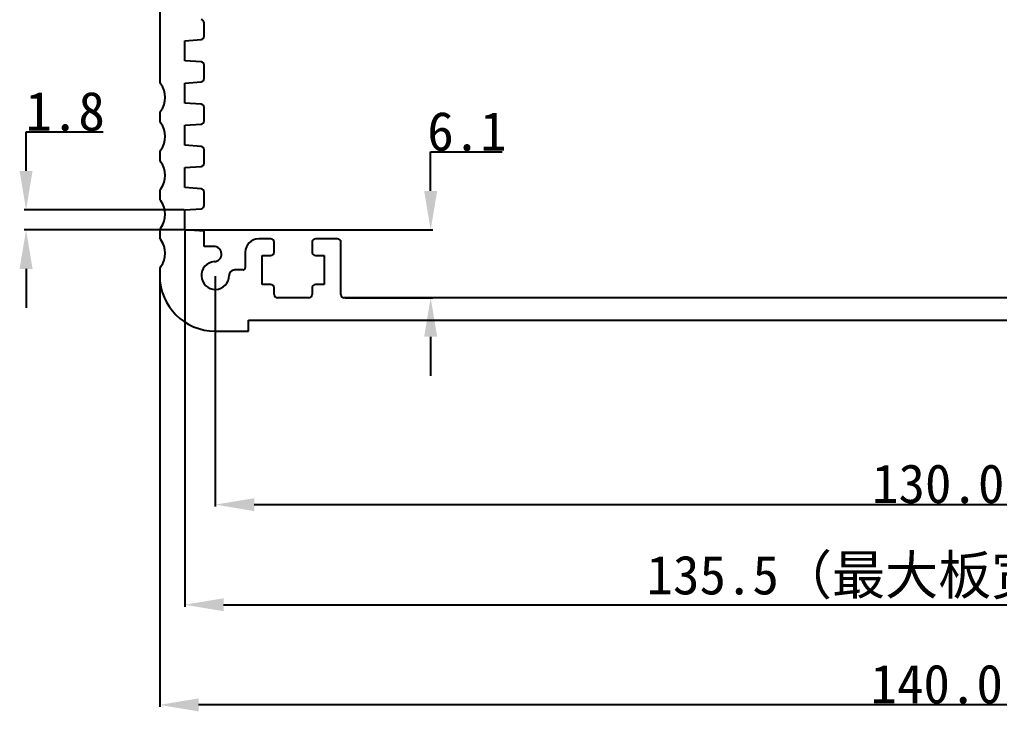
# Model space of a CAD drawing. Header units: inches. Extents: x 1053 to 1229, y 96 to 230.
# Drawn here: x 1052.8 to 1140.9, y 96.4 to 158.6 of the extents above; entities that cross this region are included whole.
import ezdxf

# ---------------------------------------------------------------- set-up
doc = ezdxf.new("R2010")
doc.units = ezdxf.units.IN
doc.header["$MEASUREMENT"] = 0
doc.layers.get('Defpoints').update_dxf_attribs({"color": 3, "lineweight": 5})
for name, color, linetype, lineweight in [('壳体层', 7, 'Continuous', 30), ('标注层', 7, 'Continuous', 5), ('槽宽标注', 30, 'Continuous', 5)]:
    doc.layers.add(name, color=color, linetype=linetype, lineweight=lineweight)
doc.styles.get("Standard").update_dxf_attribs({"font": 'simhei.ttf'})
doc.dimstyles.get("Standard").update_dxf_attribs({"dimtxt": 2.5, "dimasz": 2.5, "dimexe": 0.18, "dimexo": 0.0625, "dimgap": 0.09, "dimtad": 1, "dimtoh": 1, "dimdec": 1, "dimzin": 0, "dimdsep": 46, "dimtxsty": 'Standard', "dimcen": 0.09, "dimadec": 0, "dimazin": 0, "dimtfac": 1, "dimtdec": 1, "dimtofl": 0, "dimtmove": 0, "dimatfit": 3, "dimfxl": 1, "dimtolj": 1, "dimtzin": 0, "dimarcsym": 0})

# ---------------------------------------------------------------- blocks, each defined once
blk = doc.blocks.new('*D50')
at = {"layer": 'Defpoints', "color": 0, "transparency": 16777216}
for p in [(1070.438, 135.604), (1200.438, 135.604), (1200.438, 115.018)]:
    blk.add_point(p, dxfattribs=at)
at = {"layer": '标注层', "color": 0, "lineweight": -2, "transparency": 16777216}
for p, q in [((1070.438, 135.541), (1070.438, 114.838)), ((1200.438, 135.541), (1200.438, 114.838)), ((1073.938, 115.018), (1196.938, 115.018))]:
    blk.add_line(p, q, dxfattribs=at)
at = {"layer": '标注层', "color": 0, "transparency": 16777216}
for points in [[(1073.938, 115.601), (1073.938, 114.435), (1070.438, 115.018)], [(1196.938, 115.601), (1196.938, 114.435), (1200.438, 115.018)]]:
    blk.add_solid(points, dxfattribs=at)
at = {"layer": '标注层', "color": 0, "lineweight": 25, "transparency": 16777216, "insert": (1135.438, 116.878), "char_height": 3.5, "attachment_point": 5}
blk.add_mtext('\\A1;130.0', dxfattribs=at)
blk = doc.blocks.new('*D51')
at = {"layer": 'Defpoints', "color": 0, "transparency": 16777216}
for p in [(1067.688, 139.704), (1203.188, 139.704), (1203.188, 106.018)]:
    blk.add_point(p, dxfattribs=at)
at = {"layer": '槽宽标注', "color": 0, "lineweight": -2, "transparency": 16777216}
for p, q in [((1067.688, 139.641), (1067.688, 105.838)), ((1203.188, 139.641), (1203.188, 105.838)), ((1071.188, 106.018), (1199.688, 106.018))]:
    blk.add_line(p, q, dxfattribs=at)
at = {"layer": '槽宽标注', "color": 0, "transparency": 16777216}
for points in [[(1071.188, 106.601), (1071.188, 105.435), (1067.688, 106.018)], [(1199.688, 106.601), (1199.688, 105.435), (1203.188, 106.018)]]:
    blk.add_solid(points, dxfattribs=at)
at = {"layer": '槽宽标注', "color": 0, "lineweight": 25, "transparency": 16777216, "insert": (1135.438, 108.468), "char_height": 3.5, "attachment_point": 5}
blk.add_mtext('\\A1;135.5（最大板宽134.9）', dxfattribs=at)
blk = doc.blocks.new('*D52')
at = {"layer": 'Defpoints', "color": 0, "transparency": 16777216}
for p in [(1065.438, 135.854), (1205.438, 135.604), (1065.438, 97.018)]:
    blk.add_point(p, dxfattribs=at)
at = {"layer": '标注层', "color": 0, "lineweight": -2, "transparency": 16777216}
for p, q in [((1065.438, 135.791), (1065.438, 96.838)), ((1205.438, 135.541), (1205.438, 96.838)), ((1201.938, 97.018), (1068.938, 97.018))]:
    blk.add_line(p, q, dxfattribs=at)
at = {"layer": '标注层', "color": 0, "transparency": 16777216}
for points in [[(1068.938, 97.601), (1068.938, 96.435), (1065.438, 97.018)], [(1201.938, 97.601), (1201.938, 96.435), (1205.438, 97.018)]]:
    blk.add_solid(points, dxfattribs=at)
at = {"layer": '标注层', "color": 0, "lineweight": 25, "transparency": 16777216, "insert": (1135.301, 98.878), "char_height": 3.5, "attachment_point": 5}
blk.add_mtext('\\A1;140.0', dxfattribs=at)
blk = doc.blocks.new('*D53')
at = {"layer": 'Defpoints', "color": 0, "transparency": 16777216}
for p in [(1053.425, 141.504), (1067.688, 141.504), (1067.688, 139.704)]:
    blk.add_point(p, dxfattribs=at)
at = {"layer": '标注层', "color": 0, "lineweight": -2, "transparency": 16777216}
for p, q in [((1053.425, 145.004), (1053.425, 148.504)), ((1053.425, 148.504), (1060.358, 148.504)), ((1067.626, 141.504), (1053.245, 141.504)), ((1067.626, 139.704), (1053.245, 139.704)), ((1053.425, 136.204), (1053.425, 132.704))]:
    blk.add_line(p, q, dxfattribs=at)
at = {"layer": '标注层', "color": 0, "transparency": 16777216}
for points in [[(1052.842, 145.004), (1054.009, 145.004), (1053.425, 141.504)], [(1052.842, 136.204), (1054.009, 136.204), (1053.425, 139.704)]]:
    blk.add_solid(points, dxfattribs=at)
at = {"layer": '标注层', "color": 0, "lineweight": 25, "transparency": 16777216, "insert": (1056.937, 150.344), "char_height": 3.5, "attachment_point": 5}
blk.add_mtext('\\A1;1.8', dxfattribs=at)
blk = doc.blocks.new('*D57')
at = {"layer": 'Defpoints', "color": 0, "transparency": 16777216}
for p in [(1067.688, 139.704), (1082.038, 133.604), (1089.802, 133.604)]:
    blk.add_point(p, dxfattribs=at)
at = {"layer": '标注层', "color": 0, "linetype": 'Continuous', "lineweight": -2, "transparency": 16777216}
for p, q in [((1089.802, 143.204), (1089.802, 146.704)), ((1089.802, 146.704), (1096.243, 146.704)), ((1067.751, 139.704), (1089.982, 139.704)), ((1082.101, 133.604), (1089.982, 133.604)), ((1089.802, 130.104), (1089.802, 126.604))]:
    blk.add_line(p, q, dxfattribs=at)
at = {"layer": '标注层', "color": 0, "transparency": 16777216}
for points in [[(1089.218, 143.204), (1090.385, 143.204), (1089.802, 139.704)], [(1089.218, 130.104), (1090.385, 130.104), (1089.802, 133.604)]]:
    blk.add_solid(points, dxfattribs=at)
at = {"layer": '标注层', "color": 0, "lineweight": 25, "transparency": 16777216, "insert": (1093.067, 148.544), "char_height": 3.5, "attachment_point": 5}
blk.add_mtext('\\A1;6.1', dxfattribs=at)

msp = doc.modelspace()

# ---------------------------------------------------------------- linework, layer by layer
at = {"layer": '壳体层', "lineweight": 25}
for p, q in [((1065.438, 208.054), (1065.438, 153.104)), ((1069.438, 157.106), (1069.438, 158.302)), ((1067.688, 156.704), (1069.159, 156.807)), ((1067.688, 154.904), (1067.688, 156.704)), ((1069.159, 154.801), (1067.688, 154.904)), ((1069.438, 153.306), (1069.438, 154.502)), ((1067.688, 152.904), (1069.159, 153.007)), ((1067.688, 151.104), (1067.688, 152.904)), ((1069.159, 151.001), (1067.688, 151.104)), ((1069.438, 149.506), (1069.438, 150.702)), ((1065.438, 150.104), (1065.438, 149.604)), ((1067.688, 149.104), (1069.159, 149.207)), ((1067.688, 147.304), (1067.688, 149.104)), ((1069.159, 147.201), (1067.688, 147.304)), ((1065.438, 146.604), (1065.438, 146.104)), ((1069.438, 145.706), (1069.438, 146.902)), ((1067.688, 145.304), (1069.159, 145.407)), ((1067.688, 143.504), (1067.688, 145.304)), ((1065.438, 143.104), (1065.438, 142.604)), ((1069.159, 143.401), (1067.688, 143.504)), ((1069.438, 141.906), (1069.438, 143.102)), ((1067.688, 141.504), (1069.159, 141.607)), ((1067.688, 139.704), (1067.688, 141.504)), ((1065.438, 139.604), (1065.438, 139.104)), ((1069.438, 139.582), (1067.688, 139.704)), ((1069.438, 138.213), (1069.438, 139.582)), ((1075.438, 138.904), (1074.338, 138.904)), ((1075.738, 137.704), (1075.738, 138.604)), ((1079.138, 138.604), (1079.138, 137.704)), ((1081.438, 138.904), (1079.438, 138.904)), ((1081.738, 133.904), (1081.738, 138.604)), ((1070.29, 138.213), (1069.438, 138.213)), ((1073.138, 137.704), (1073.138, 136.306)), ((1074.638, 134.804), (1074.638, 137.404)), ((1074.638, 137.404), (1075.438, 137.404)), ((1079.438, 137.404), (1080.238, 137.404)), ((1080.238, 137.404), (1080.238, 134.804)), ((1065.438, 136.104), (1065.438, 135.604)), ((1072.938, 136.106), (1072.188, 136.106)), ((1075.438, 134.804), (1074.638, 134.804)), ((1080.238, 134.804), (1079.438, 134.804)), ((1075.738, 133.904), (1075.738, 134.504)), ((1079.138, 134.504), (1079.138, 133.904)), ((1078.838, 133.604), (1076.038, 133.604)), ((1188.838, 133.604), (1082.038, 133.604)), ((1073.438, 130.604), (1073.438, 131.604)), ((1073.438, 131.604), (1197.438, 131.604)), ((1070.438, 130.604), (1073.438, 130.604))]:
    msp.add_line(p, q, dxfattribs=at)
for centre, radius, start, end in [((1069.138, 158.302), 0.3, 360, 86), ((1069.138, 157.106), 0.3, 274, 0), ((1069.138, 154.502), 0.3, 360, 86), ((1069.138, 153.306), 0.3, 274, 0), ((1065.938, 153.104), 0.5, 180, 216.8699), ((1063.938, 151.604), 2, 323.1301, 36.8699), ((1069.138, 150.702), 0.3, 0, 86), ((1065.938, 150.104), 0.5, 143.1301, 180), ((1065.938, 149.604), 0.5, 180, 216.8699), ((1063.938, 148.104), 2, 323.1301, 36.8699), ((1069.138, 149.506), 0.3, 274, 360), ((1069.138, 146.902), 0.3, 360, 86), ((1065.938, 146.604), 0.5, 143.1301, 180), ((1065.938, 146.104), 0.5, 180, 216.8699), ((1063.938, 144.604), 2, 323.1301, 36.8699), ((1069.138, 145.706), 0.3, 274, 360), ((1065.938, 143.104), 0.5, 143.1301, 180), ((1069.138, 143.102), 0.3, 0, 86), ((1065.938, 142.604), 0.5, 180, 216.8699), ((1063.938, 141.104), 2, 323.1301, 36.8699), ((1069.138, 141.906), 0.3, 274, 0), ((1065.938, 139.604), 0.5, 143.1301, 180), ((1065.938, 139.104), 0.5, 180, 216.8699), ((1063.938, 137.604), 2, 323.1301, 36.8699), ((1074.338, 137.704), 1.2, 90, 180), ((1075.438, 138.604), 0.3, 360, 90), ((1079.438, 138.604), 0.3, 90, 180), ((1081.438, 138.604), 0.3, 360, 90), ((1070.317, 137.532), 0.682, 272.26116, 92.26116), ((1075.438, 137.704), 0.3, 270, 0), ((1079.438, 137.704), 0.3, 180, 270), ((1070.438, 135.604), 1.25, 94.31666, 0.06866), ((1065.938, 136.104), 0.5, 143.1301, 180), ((1072.188, 135.606), 0.5, 90, 180.06866), ((1072.938, 136.306), 0.2, 270, 0), ((1070.438, 135.604), 5, 180, 270), ((1075.438, 134.504), 0.3, 360, 90), ((1079.438, 134.504), 0.3, 90, 180), ((1076.038, 133.904), 0.3, 180, 270), ((1078.838, 133.904), 0.3, 270, 0), ((1082.038, 133.904), 0.3, 180, 270)]:
    msp.add_arc(centre, radius, start, end, dxfattribs=at)

# ---------------------------------------------------------------- dimensions: what is measured, and where the dimension line sits
at = {"layer": '标注层', "lineweight": 25}
dim = msp.add_linear_dim(base=(1053.425, 141.504), p1=(1067.688, 139.704), p2=(1067.688, 141.504), angle=90, dimstyle='Standard', override={"dimtxt": 3.5, "dimasz": 3.5}, dxfattribs=at)
dim.commit()
dim.dimension.update_dxf_attribs({"geometry": '*D53', "text_midpoint": (1056.937, 150.344)})
dim = msp.add_linear_dim(base=(1089.802, 133.604), p1=(1067.688, 139.704), p2=(1082.038, 133.604), angle=90, dimstyle='Standard', override={"dimtxt": 3.5, "dimasz": 3.5, "dimfxl": 0.3, "dimarcsym": 1}, dxfattribs=at)
dim.commit()
dim.dimension.update_dxf_attribs({"geometry": '*D57', "text_midpoint": (1093.067, 146.704), "dimtype": 160})
for base, p1, p2, picture, middle in [((1065.438, 97.018), (1205.438, 135.604), (1065.438, 135.854), '*D52', (1135.301, 97.018)), ((1200.438, 115.018), (1070.438, 135.604), (1200.438, 135.604), '*D50', (1135.438, 115.018))]:
    dim = msp.add_linear_dim(base=base, p1=p1, p2=p2, dimstyle='Standard', override={"dimtxt": 3.5, "dimasz": 3.5, "dimtmove": 0}, dxfattribs=at)
    dim.commit()
    dim.dimension.update_dxf_attribs({"geometry": picture, "text_midpoint": middle, "dimtype": 160})
at = {"layer": '槽宽标注', "lineweight": 25}
dim = msp.add_linear_dim(base=(1203.188, 106.018), p1=(1067.688, 139.704), p2=(1203.188, 139.704), angle=180, text='<>（最大板宽134.9）', dimstyle='Standard', override={"dimtxt": 3.5, "dimasz": 3.5, "dimtmove": 0}, dxfattribs=at)
dim.commit()
dim.dimension.update_dxf_attribs({"geometry": '*D51', "text_midpoint": (1135.438, 106.018), "dimtype": 160})

doc.saveas('drawing.dxf')
